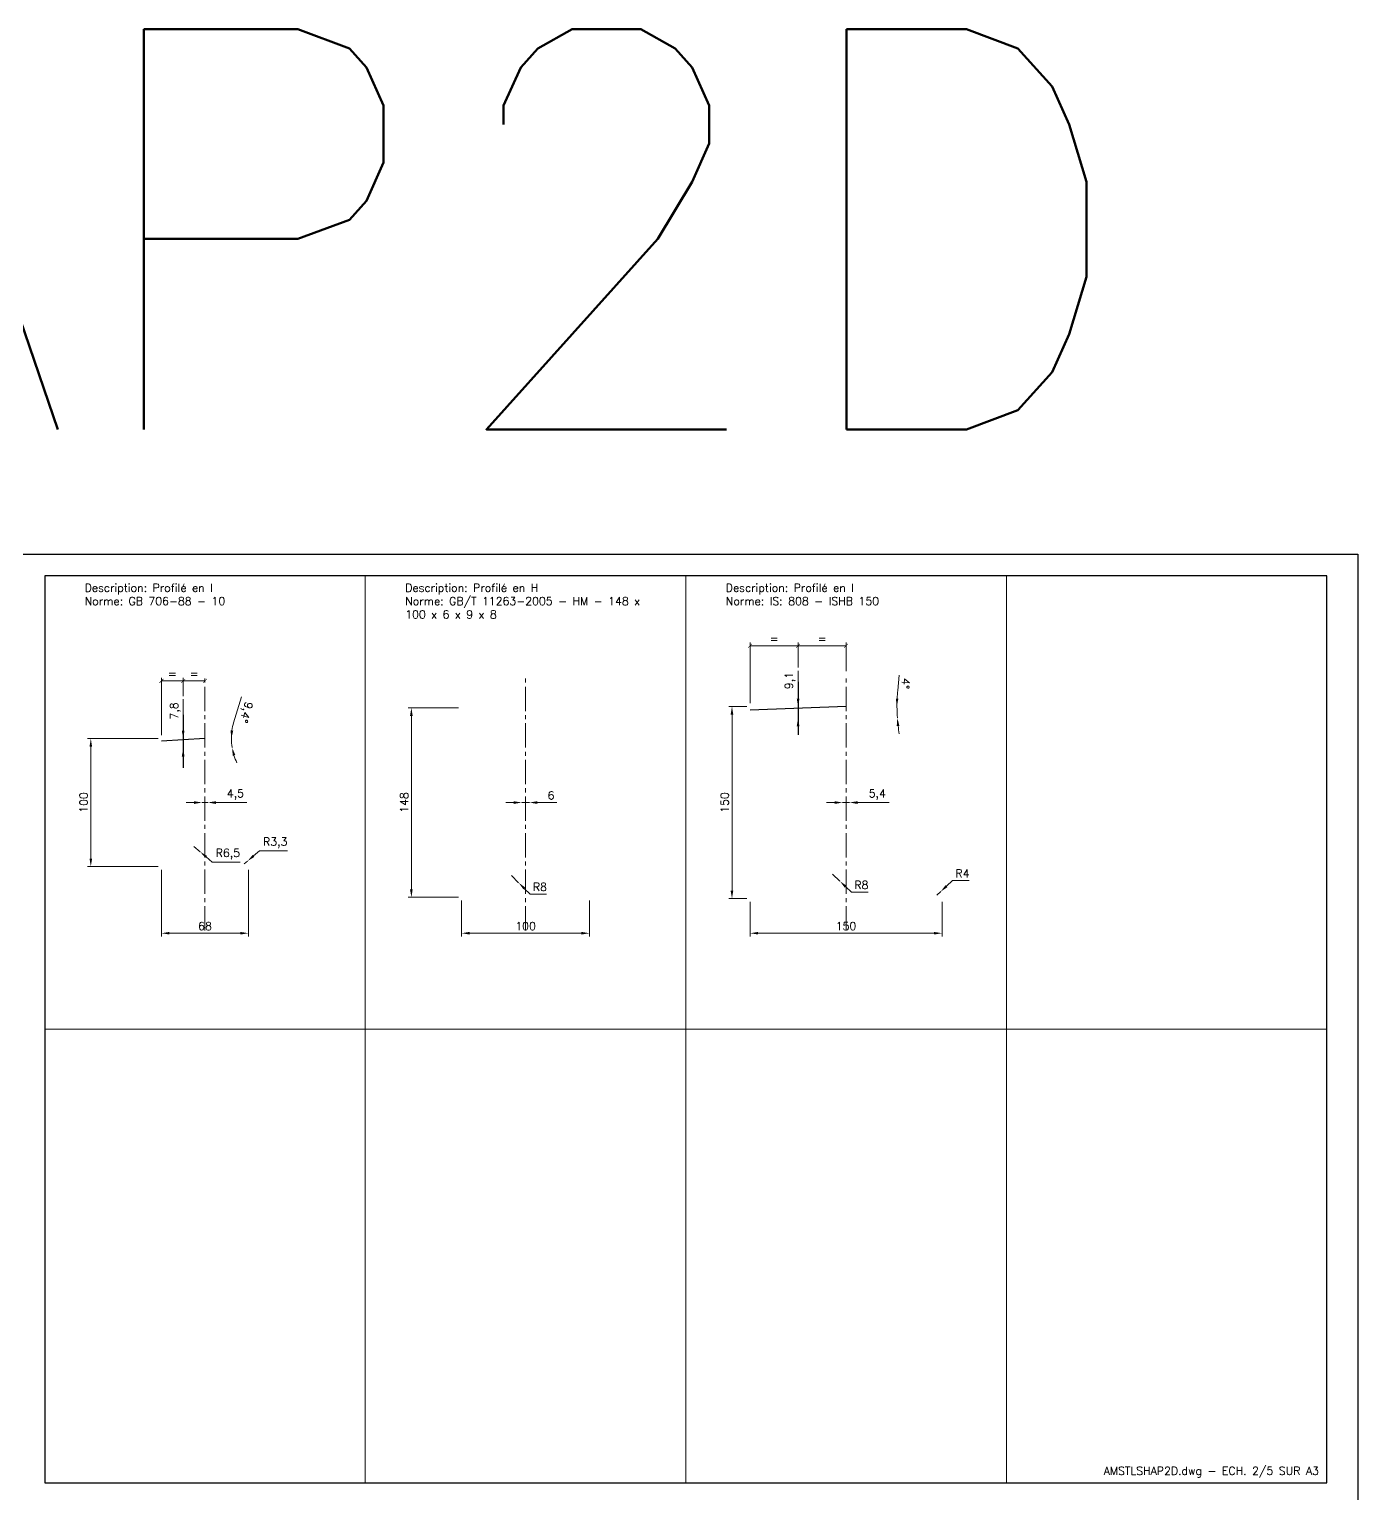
# Model space of a CAD drawing. Header units: millimetres. Extents: x -208 to 15225, y -440 to 4613.
# Drawn here: x 2112 to 3150, y 2236 to 3380 of the extents above; entities that cross this region are included whole.
import ezdxf
from ezdxf.enums import TextEntityAlignment as Align

# ---------------------------------------------------------------- set-up
doc = ezdxf.new("R2010")
doc.units = ezdxf.units.MM
doc.linetypes.add('AXES2', pattern=[28.575, 19.05, -3.175, 3.175, -3.175])
doc.layers.get('Defpoints').update_dxf_attribs({"color": 41})
for name, color, linetype, lineweight in [('AXE', 2, 'AXES2', 18), ('COTE', 1, 'Continuous', 18), ('FIN', 1, 'Continuous', 18), ('TEXTE', 3, 'Continuous', 25)]:
    doc.layers.add(name, color=color, linetype=linetype, lineweight=lineweight)
doc.styles.get("Standard").update_dxf_attribs({"font": 'simplex.shx'})
doc.dimstyles.new('ALSTOM002_5SP', dxfattribs={"dimscale": 2.5, "dimtxt": 2.5, "dimasz": 2.5, "dimexe": 1, "dimexo": 1, "dimgap": 1, "dimtad": 1, "dimdec": 1, "dimtxsty": 'Standard', "dimcen": 2.5, "dimclrd": 1, "dimclre": 1, "dimclrt": 3, "dimadec": 1, "dimazin": 2, "dimtm": 1e-09, "dimtfac": 1, "dimtdec": 1, "dimtmove": 0, "dimatfit": 0, "dimfxl": 1, "dimtolj": 1, "dimtzin": 0, "dimlwd": 18, "dimlwe": 18, "dimarcsym": 1})

# ---------------------------------------------------------------- blocks, each defined once
blk = doc.blocks.new('A3LASER')
at = {"color": 1}
for points in [[(-420, 0), (-420, 297), (0, 297), (0, 0)], [(-410.38, 6.8), (-9.62, 6.8), (-9.62, 290.2), (-410.38, 290.2)]]:
    blk.add_lwpolyline(points, close=True, dxfattribs=at)
blk = doc.blocks.new('*D263')
at = {"layer": 'COTE', "color": 1, "lineweight": 18, "transparency": 16777216}
for p, q in [((2212.8, 2825.9), (2157.6, 2825.9)), ((2160.1, 2732.1), (2160.1, 2819.6)), ((2212.8, 2725.9), (2157.6, 2725.9))]:
    blk.add_line(p, q, dxfattribs=at)
at = {"layer": 'COTE', "color": 1, "transparency": 16777216}
for points in [[(2159.1, 2819.6), (2161.1, 2819.6), (2160.1, 2825.9)], [(2159.1, 2732.1), (2161.1, 2732.1), (2160.1, 2725.9)]]:
    blk.add_solid(points, dxfattribs=at)
at = {"layer": 'Defpoints', "color": 0, "transparency": 16777216}
for p in [(2160.1, 2825.9), (2215.3, 2825.9), (2215.3, 2725.9)]:
    blk.add_point(p, dxfattribs=at)
at = {"layer": 'COTE', "color": 3, "transparency": 16777216, "insert": (2154.5, 2775.9), "char_height": 6.25, "attachment_point": 5, "rotation": 90}
blk.add_mtext('\\A1;100', dxfattribs=at)
blk = doc.blocks.new('*D264')
at = {"layer": 'COTE', "color": 1, "lineweight": 18, "transparency": 16777216}
for p, q in [((2215.3, 2723.4), (2215.3, 2671.3)), ((2283.3, 2723.4), (2283.3, 2671.3)), ((2221.5, 2673.8), (2277, 2673.8))]:
    blk.add_line(p, q, dxfattribs=at)
at = {"layer": 'COTE', "color": 1, "transparency": 16777216}
for points in [[(2221.5, 2674.8), (2221.5, 2672.8), (2215.3, 2673.8)], [(2277, 2674.8), (2277, 2672.8), (2283.3, 2673.8)]]:
    blk.add_solid(points, dxfattribs=at)
at = {"layer": 'Defpoints', "color": 0, "transparency": 16777216}
for p in [(2215.3, 2725.9), (2283.3, 2725.9), (2283.3, 2673.8)]:
    blk.add_point(p, dxfattribs=at)
at = {"layer": 'COTE', "color": 3, "transparency": 16777216, "insert": (2249.3, 2679.4), "char_height": 6.25, "attachment_point": 5}
blk.add_mtext('\\A1;68', dxfattribs=at)
blk = doc.blocks.new('*D265')
at = {"layer": 'COTE', "color": 1, "lineweight": 18, "transparency": 16777216}
for p, q in [((2240.8, 2775.9), (2234.5, 2775.9)), ((2247, 2775.9), (2251.5, 2775.9)), ((2257.8, 2775.9), (2282.1, 2775.9))]:
    blk.add_line(p, q, dxfattribs=at)
at = {"layer": 'COTE', "color": 1, "transparency": 16777216}
for points in [[(2240.8, 2776.9), (2240.8, 2774.8), (2247, 2775.9)], [(2257.8, 2776.9), (2257.8, 2774.8), (2251.5, 2775.9)]]:
    blk.add_solid(points, dxfattribs=at)
at = {"layer": 'Defpoints', "color": 0, "transparency": 16777216}
for p in [(2247, 2775.9), (2251.5, 2775.9), (2251.5, 2775.9)]:
    blk.add_point(p, dxfattribs=at)
at = {"layer": 'COTE', "color": 3, "transparency": 16777216, "insert": (2273.1, 2782.1), "char_height": 6.25, "attachment_point": 5}
blk.add_mtext('\\A1;4,5', dxfattribs=at)
blk = doc.blocks.new('*D266')
at = {"layer": 'COTE', "color": 1, "lineweight": 18, "transparency": 16777216}
blk.add_line((2271.7, 2838.2), (2277.8, 2858.4), dxfattribs=at)
for start, end in [(163.3867, 180), (163.4304, 171.7152), (180, 189.4252), (197.7099, 205.9947)]:
    blk.add_arc((2313.2, 2825.9), 43.3, start, end, dxfattribs=at)
at = {"layer": 'COTE', "color": 1, "transparency": 16777216}
for points in [[(2271.4, 2832), (2269.3, 2832.2), (2269.9, 2825.9)], [(2271, 2812.5), (2273, 2813), (2270.5, 2818.8)]]:
    blk.add_solid(points, dxfattribs=at)
at = {"layer": 'Defpoints', "color": 0, "transparency": 16777216}
for p in [(2215.3, 2825.9), (2283.3, 2825.9), (2257, 2816.5), (2270.2, 2821.1), (2280.5, 2820.5)]:
    blk.add_point(p, dxfattribs=at)
at = {"layer": 'COTE', "color": 3, "transparency": 16777216, "insert": (2280.7, 2846.6), "char_height": 6.25, "attachment_point": 5, "rotation": 253.3867}
blk.add_mtext('\\A1;9,4°', dxfattribs=at)
blk = doc.blocks.new('*D267')
at = {"layer": 'COTE', "color": 1, "lineweight": 18, "transparency": 16777216}
for p, q in [((2232.3, 2832.1), (2232.3, 2856.5)), ((2232.3, 2818.1), (2232.3, 2825.9)), ((2232.3, 2811.8), (2232.3, 2805.6))]:
    blk.add_line(p, q, dxfattribs=at)
at = {"layer": 'COTE', "color": 1, "transparency": 16777216}
for points in [[(2231.2, 2832.1), (2233.3, 2832.1), (2232.3, 2825.9)], [(2231.2, 2811.8), (2233.3, 2811.8), (2232.3, 2818.1)]]:
    blk.add_solid(points, dxfattribs=at)
at = {"layer": 'Defpoints', "color": 0, "transparency": 16777216}
for p in [(2232.3, 2825.9), (2232.3, 2825.9), (2232.3, 2818.1)]:
    blk.add_point(p, dxfattribs=at)
at = {"layer": 'COTE', "color": 3, "transparency": 16777216, "insert": (2226.1, 2847.4), "char_height": 6.25, "attachment_point": 5, "rotation": 90}
blk.add_mtext('\\A1;7,8', dxfattribs=at)
blk = doc.blocks.new('_ArchTick')
at = {"color": 0, "linetype": 'ByBlock', "const_width": 0.15}
blk.add_lwpolyline([(-0.5, -0.5), (0.5, 0.5)], dxfattribs=at)
blk = doc.blocks.new('*D268')
at = {"layer": 'COTE', "color": 1, "lineweight": 18, "transparency": 16777216}
for p, q in [((2215.3, 2828.4), (2215.3, 2873.4)), ((2232.3, 2859), (2232.3, 2873.4)), ((2232.3, 2870.9), (2215.3, 2870.9))]:
    blk.add_line(p, q, dxfattribs=at)
at = {"layer": 'Defpoints', "color": 0, "transparency": 16777216}
for p in [(2215.3, 2870.9), (2232.3, 2856.5), (2215.3, 2825.9)]:
    blk.add_point(p, dxfattribs=at)
at = {"layer": 'COTE', "color": 1, "lineweight": 18, "transparency": 16777216, "xscale": 3.125, "yscale": 3.125, "zscale": 3.125, "rotation": 180}
blk.add_blockref('_ArchTick', (2215.3, 2870.9), dxfattribs=at)
at = {"layer": 'COTE', "color": 1, "lineweight": 18, "transparency": 16777216, "xscale": 3.125, "yscale": 3.125, "zscale": 3.125}
blk.add_blockref('_ArchTick', (2232.3, 2870.9), dxfattribs=at)
at = {"layer": 'COTE', "color": 3, "transparency": 16777216, "insert": (2223.8, 2876.5), "char_height": 6.25, "attachment_point": 5}
blk.add_mtext('\\A1;=', dxfattribs=at)
blk = doc.blocks.new('*D269')
at = {"layer": 'COTE', "color": 1, "lineweight": 18, "transparency": 16777216}
for p, q in [((2232.3, 2859), (2232.3, 2873.4)), ((2232.3, 2870.9), (2249.3, 2870.9))]:
    blk.add_line(p, q, dxfattribs=at)
at = {"layer": 'Defpoints', "color": 0, "transparency": 16777216}
for p in [(2249.3, 2870.9), (2249.3, 2870.9), (2232.3, 2856.5)]:
    blk.add_point(p, dxfattribs=at)
at = {"layer": 'COTE', "color": 1, "lineweight": 18, "transparency": 16777216, "xscale": 3.125, "yscale": 3.125, "zscale": 3.125, "rotation": 180}
blk.add_blockref('_ArchTick', (2232.3, 2870.9), dxfattribs=at)
at = {"layer": 'COTE', "color": 1, "lineweight": 18, "transparency": 16777216, "xscale": 3.125, "yscale": 3.125, "zscale": 3.125}
blk.add_blockref('_ArchTick', (2249.3, 2870.9), dxfattribs=at)
at = {"layer": 'COTE', "color": 3, "transparency": 16777216, "insert": (2240.8, 2876.5), "char_height": 6.25, "attachment_point": 5}
blk.add_mtext('\\A1;=', dxfattribs=at)
blk = doc.blocks.new('*D270')
at = {"layer": 'COTE', "color": 1, "lineweight": 18, "transparency": 16777216}
for p, q in [((2287.2, 2734.2), (2292, 2738.2)), ((2292, 2738.2), (2313.8, 2738.2)), ((2280, 2728), (2282.5, 2730.1))]:
    blk.add_line(p, q, dxfattribs=at)
at = {"layer": 'COTE', "color": 1, "transparency": 16777216}
blk.add_solid([(2286.6, 2735), (2287.9, 2733.4), (2282.5, 2730.1)], dxfattribs=at)
at = {"layer": 'Defpoints', "color": 0, "transparency": 16777216}
for p in [(2280, 2728), (2282.5, 2730.1)]:
    blk.add_point(p, dxfattribs=at)
at = {"layer": 'COTE', "color": 3, "transparency": 16777216, "insert": (2304.2, 2744.4), "char_height": 6.25, "attachment_point": 5}
blk.add_mtext('\\A1;R3,3', dxfattribs=at)
blk = doc.blocks.new('*D271')
at = {"layer": 'COTE', "color": 1, "lineweight": 18, "transparency": 16777216}
for p, q in [((2447.3, 2849.9), (2408.1, 2849.9)), ((2410.6, 2708.1), (2410.6, 2843.6)), ((2447.3, 2701.9), (2408.1, 2701.9))]:
    blk.add_line(p, q, dxfattribs=at)
at = {"layer": 'COTE', "color": 1, "transparency": 16777216}
for points in [[(2409.5, 2843.6), (2411.6, 2843.6), (2410.6, 2849.9)], [(2409.5, 2708.1), (2411.6, 2708.1), (2410.6, 2701.9)]]:
    blk.add_solid(points, dxfattribs=at)
at = {"layer": 'Defpoints', "color": 0, "transparency": 16777216}
for p in [(2410.6, 2849.9), (2449.8, 2849.9), (2449.8, 2701.9)]:
    blk.add_point(p, dxfattribs=at)
at = {"layer": 'COTE', "color": 3, "transparency": 16777216, "insert": (2405, 2775.9), "char_height": 6.25, "attachment_point": 5, "rotation": 90}
blk.add_mtext('\\A1;148', dxfattribs=at)
blk = doc.blocks.new('*D272')
at = {"layer": 'COTE', "color": 1, "lineweight": 18, "transparency": 16777216}
for p, q in [((2449.8, 2699.4), (2449.8, 2671.3)), ((2549.8, 2699.4), (2549.8, 2671.3)), ((2456, 2673.8), (2543.5, 2673.8))]:
    blk.add_line(p, q, dxfattribs=at)
at = {"layer": 'COTE', "color": 1, "transparency": 16777216}
for points in [[(2456, 2674.8), (2456, 2672.8), (2449.8, 2673.8)], [(2543.5, 2674.8), (2543.5, 2672.8), (2549.8, 2673.8)]]:
    blk.add_solid(points, dxfattribs=at)
at = {"layer": 'Defpoints', "color": 0, "transparency": 16777216}
for p in [(2449.8, 2701.9), (2549.8, 2701.9), (2549.8, 2673.8)]:
    blk.add_point(p, dxfattribs=at)
at = {"layer": 'COTE', "color": 3, "transparency": 16777216, "insert": (2499.8, 2679.4), "char_height": 6.25, "attachment_point": 5}
blk.add_mtext('\\A1;100', dxfattribs=at)
blk = doc.blocks.new('*D273')
at = {"layer": 'COTE', "color": 1, "lineweight": 18, "transparency": 16777216}
for p, q in [((2490.5, 2775.9), (2484.3, 2775.9)), ((2496.8, 2775.9), (2502.8, 2775.9)), ((2509, 2775.9), (2524.1, 2775.9))]:
    blk.add_line(p, q, dxfattribs=at)
at = {"layer": 'COTE', "color": 1, "transparency": 16777216}
for points in [[(2490.5, 2776.9), (2490.5, 2774.8), (2496.8, 2775.9)], [(2509, 2776.9), (2509, 2774.8), (2502.8, 2775.9)]]:
    blk.add_solid(points, dxfattribs=at)
at = {"layer": 'Defpoints', "color": 0, "transparency": 16777216}
for p in [(2496.8, 2775.9), (2502.8, 2775.9), (2502.8, 2775.9)]:
    blk.add_point(p, dxfattribs=at)
at = {"layer": 'COTE', "color": 3, "transparency": 16777216, "insert": (2519.7, 2781.5), "char_height": 6.25, "attachment_point": 5}
blk.add_mtext('\\A1;6', dxfattribs=at)
blk = doc.blocks.new('*D274')
at = {"layer": 'COTE', "color": 1, "lineweight": 18, "transparency": 16777216}
for p, q in [((2488.8, 2718.9), (2494.4, 2713.2)), ((2498.8, 2708.8), (2503.3, 2704.4)), ((2503.3, 2704.4), (2516.2, 2704.4))]:
    blk.add_line(p, q, dxfattribs=at)
at = {"layer": 'COTE', "color": 1, "transparency": 16777216}
blk.add_solid([(2499.6, 2709.5), (2498.1, 2708.1), (2494.4, 2713.2)], dxfattribs=at)
at = {"layer": 'Defpoints', "color": 0, "transparency": 16777216}
for p in [(2488.8, 2718.9), (2494.4, 2713.2)]:
    blk.add_point(p, dxfattribs=at)
at = {"layer": 'COTE', "color": 3, "transparency": 16777216, "insert": (2511, 2710), "char_height": 6.25, "attachment_point": 5}
blk.add_mtext('\\A1;R8', dxfattribs=at)
blk = doc.blocks.new('*D275')
at = {"layer": 'COTE', "color": 1, "lineweight": 18, "transparency": 16777216}
for p, q in [((2240.5, 2741.6), (2245.5, 2737.4)), ((2250.3, 2733.4), (2255, 2729.3)), ((2255, 2729.3), (2276.9, 2729.3))]:
    blk.add_line(p, q, dxfattribs=at)
at = {"layer": 'COTE', "color": 1, "transparency": 16777216}
blk.add_solid([(2250.9, 2734.2), (2249.6, 2732.6), (2245.5, 2737.4)], dxfattribs=at)
at = {"layer": 'Defpoints', "color": 0, "transparency": 16777216}
for p in [(2240.5, 2741.6), (2245.5, 2737.4)]:
    blk.add_point(p, dxfattribs=at)
at = {"layer": 'COTE', "color": 3, "transparency": 16777216, "insert": (2267.2, 2735.6), "char_height": 6.25, "attachment_point": 5}
blk.add_mtext('\\A1;R6,5', dxfattribs=at)
blk = doc.blocks.new('*D278')
at = {"layer": 'COTE', "color": 1, "lineweight": 18, "transparency": 16777216}
for p, q in [((2672.7, 2850.9), (2658.6, 2850.9)), ((2661.1, 2707.1), (2661.1, 2844.6)), ((2672.7, 2700.9), (2658.6, 2700.9))]:
    blk.add_line(p, q, dxfattribs=at)
at = {"layer": 'COTE', "color": 1, "transparency": 16777216}
for points in [[(2660, 2844.6), (2662.1, 2844.6), (2661.1, 2850.9)], [(2660, 2707.1), (2662.1, 2707.1), (2661.1, 2700.9)]]:
    blk.add_solid(points, dxfattribs=at)
at = {"layer": 'Defpoints', "color": 0, "transparency": 16777216}
for p in [(2661.1, 2850.9), (2675.2, 2850.9), (2675.2, 2700.9)]:
    blk.add_point(p, dxfattribs=at)
at = {"layer": 'COTE', "color": 3, "transparency": 16777216, "insert": (2655.4, 2775.9), "char_height": 6.25, "attachment_point": 5, "rotation": 90}
blk.add_mtext('\\A1;150', dxfattribs=at)
blk = doc.blocks.new('*D279')
at = {"layer": 'COTE', "color": 1, "lineweight": 18, "transparency": 16777216}
for p, q in [((2675.2, 2698.4), (2675.2, 2671.3)), ((2825.2, 2698.4), (2825.2, 2671.3)), ((2681.5, 2673.8), (2819, 2673.8))]:
    blk.add_line(p, q, dxfattribs=at)
at = {"layer": 'COTE', "color": 1, "transparency": 16777216}
for points in [[(2681.5, 2674.8), (2681.5, 2672.8), (2675.2, 2673.8)], [(2819, 2674.8), (2819, 2672.8), (2825.2, 2673.8)]]:
    blk.add_solid(points, dxfattribs=at)
at = {"layer": 'Defpoints', "color": 0, "transparency": 16777216}
for p in [(2675.2, 2700.9), (2825.2, 2700.9), (2825.2, 2673.8)]:
    blk.add_point(p, dxfattribs=at)
at = {"layer": 'COTE', "color": 3, "transparency": 16777216, "insert": (2750.2, 2679.4), "char_height": 6.25, "attachment_point": 5}
blk.add_mtext('\\A1;150', dxfattribs=at)
blk = doc.blocks.new('*D280')
at = {"layer": 'COTE', "color": 1, "lineweight": 18, "transparency": 16777216}
for p, q in [((2741.3, 2775.9), (2735, 2775.9)), ((2747.5, 2775.9), (2752.9, 2775.9)), ((2759.2, 2775.9), (2783.8, 2775.9))]:
    blk.add_line(p, q, dxfattribs=at)
at = {"layer": 'COTE', "color": 1, "transparency": 16777216}
for points in [[(2741.3, 2776.9), (2741.3, 2774.8), (2747.5, 2775.9)], [(2759.2, 2776.9), (2759.2, 2774.8), (2752.9, 2775.9)]]:
    blk.add_solid(points, dxfattribs=at)
at = {"layer": 'Defpoints', "color": 0, "transparency": 16777216}
for p in [(2747.5, 2775.9), (2752.9, 2775.9), (2752.9, 2775.9)]:
    blk.add_point(p, dxfattribs=at)
at = {"layer": 'COTE', "color": 3, "transparency": 16777216, "insert": (2774.6, 2782.1), "char_height": 6.25, "attachment_point": 5}
blk.add_mtext('\\A1;5,4', dxfattribs=at)
blk = doc.blocks.new('*D281')
at = {"layer": 'COTE', "color": 1, "lineweight": 18, "transparency": 16777216}
blk.add_line((2790.6, 2863.4), (2791.7, 2875.4), dxfattribs=at)
for start, end in [(174.3959, 180), (174.3975, 177.1988), (180, 184), (186.8012, 189.6025)]:
    blk.add_arc((2917.8, 2850.9), 127.8, start, end, dxfattribs=at)
at = {"layer": 'COTE', "color": 1, "transparency": 16777216}
for points in [[(2791.1, 2857.1), (2789.1, 2857.1), (2789.9, 2850.9)], [(2789.8, 2835.6), (2791.9, 2835.8), (2790.3, 2842)]]:
    blk.add_solid(points, dxfattribs=at)
at = {"layer": 'Defpoints', "color": 0, "transparency": 16777216}
for p in [(2675.2, 2850.9), (2825.2, 2850.9), (2760.4, 2839.9), (2790.1, 2844.9), (2821.5, 2844.1)]:
    blk.add_point(p, dxfattribs=at)
at = {"layer": 'COTE', "color": 3, "transparency": 16777216, "insert": (2796.7, 2868.9), "char_height": 6.25, "attachment_point": 5, "rotation": 264.3959}
blk.add_mtext('\\A1;4°', dxfattribs=at)
blk = doc.blocks.new('*D282')
at = {"layer": 'COTE', "color": 1, "lineweight": 18, "transparency": 16777216}
for p, q in [((2712.7, 2857.1), (2712.7, 2878.8)), ((2712.7, 2841.8), (2712.7, 2850.9)), ((2712.7, 2835.5), (2712.7, 2829.3))]:
    blk.add_line(p, q, dxfattribs=at)
at = {"layer": 'COTE', "color": 1, "transparency": 16777216}
for points in [[(2711.7, 2857.1), (2713.8, 2857.1), (2712.7, 2850.9)], [(2711.7, 2835.5), (2713.8, 2835.5), (2712.7, 2841.8)]]:
    blk.add_solid(points, dxfattribs=at)
at = {"layer": 'Defpoints', "color": 0, "transparency": 16777216}
for p in [(2712.7, 2850.9), (2712.7, 2850.9), (2712.7, 2841.8)]:
    blk.add_point(p, dxfattribs=at)
at = {"layer": 'COTE', "color": 3, "transparency": 16777216, "insert": (2706.5, 2871.1), "char_height": 6.25, "attachment_point": 5, "rotation": 90}
blk.add_mtext('\\A1;9,1', dxfattribs=at)
blk = doc.blocks.new('*D283')
at = {"layer": 'COTE', "color": 1, "lineweight": 18, "transparency": 16777216}
for p, q in [((2675.2, 2853.4), (2675.2, 2900.8)), ((2712.7, 2898.3), (2675.2, 2898.3)), ((2712.7, 2881.3), (2712.7, 2900.8))]:
    blk.add_line(p, q, dxfattribs=at)
at = {"layer": 'Defpoints', "color": 0, "transparency": 16777216}
for p in [(2675.2, 2898.3), (2712.7, 2878.8), (2675.2, 2850.9)]:
    blk.add_point(p, dxfattribs=at)
at = {"layer": 'COTE', "color": 1, "lineweight": 18, "transparency": 16777216, "xscale": 3.125, "yscale": 3.125, "zscale": 3.125, "rotation": 180}
blk.add_blockref('_ArchTick', (2675.2, 2898.3), dxfattribs=at)
at = {"layer": 'COTE', "color": 1, "lineweight": 18, "transparency": 16777216, "xscale": 3.125, "yscale": 3.125, "zscale": 3.125}
blk.add_blockref('_ArchTick', (2712.7, 2898.3), dxfattribs=at)
at = {"layer": 'COTE', "color": 3, "transparency": 16777216, "insert": (2694, 2903.9), "char_height": 6.25, "attachment_point": 5}
blk.add_mtext('\\A1;=', dxfattribs=at)
blk = doc.blocks.new('*D284')
at = {"layer": 'COTE', "color": 1, "lineweight": 18, "transparency": 16777216}
for p, q in [((2712.7, 2881.3), (2712.7, 2900.8)), ((2712.7, 2898.3), (2750.2, 2898.3)), ((2750.2, 2878.4), (2750.2, 2900.8))]:
    blk.add_line(p, q, dxfattribs=at)
at = {"layer": 'Defpoints', "color": 0, "transparency": 16777216}
for p in [(2750.2, 2898.3), (2712.7, 2878.8), (2750.2, 2875.9)]:
    blk.add_point(p, dxfattribs=at)
at = {"layer": 'COTE', "color": 1, "lineweight": 18, "transparency": 16777216, "xscale": 3.125, "yscale": 3.125, "zscale": 3.125, "rotation": 180}
blk.add_blockref('_ArchTick', (2712.7, 2898.3), dxfattribs=at)
at = {"layer": 'COTE', "color": 1, "lineweight": 18, "transparency": 16777216, "xscale": 3.125, "yscale": 3.125, "zscale": 3.125}
blk.add_blockref('_ArchTick', (2750.2, 2898.3), dxfattribs=at)
at = {"layer": 'COTE', "color": 3, "transparency": 16777216, "insert": (2731.5, 2903.9), "char_height": 6.25, "attachment_point": 5}
blk.add_mtext('\\A1;=', dxfattribs=at)
blk = doc.blocks.new('*D276')
at = {"layer": 'COTE', "color": 1, "lineweight": 18, "transparency": 16777216}
for p, q in [((2828.7, 2710.6), (2833.3, 2714.9)), ((2833.3, 2714.9), (2846.5, 2714.9)), ((2821.2, 2703.6), (2824.2, 2706.3))]:
    blk.add_line(p, q, dxfattribs=at)
at = {"layer": 'COTE', "color": 1, "transparency": 16777216}
blk.add_solid([(2828, 2711.4), (2829.4, 2709.8), (2824.2, 2706.3)], dxfattribs=at)
at = {"layer": 'Defpoints', "color": 0, "transparency": 16777216}
for p in [(2821.2, 2703.6), (2824.2, 2706.3)]:
    blk.add_point(p, dxfattribs=at)
at = {"layer": 'COTE', "color": 3, "transparency": 16777216, "insert": (2841.2, 2720.5), "char_height": 6.25, "attachment_point": 5}
blk.add_mtext('\\A1;R4', dxfattribs=at)
blk = doc.blocks.new('*D277')
at = {"layer": 'COTE', "color": 1, "lineweight": 18, "transparency": 16777216}
for p, q in [((2739.5, 2719.9), (2745.4, 2714.4)), ((2750, 2710.1), (2754.5, 2705.9)), ((2754.5, 2705.9), (2767.4, 2705.9))]:
    blk.add_line(p, q, dxfattribs=at)
at = {"layer": 'COTE', "color": 1, "transparency": 16777216}
blk.add_solid([(2750.7, 2710.9), (2749.2, 2709.4), (2745.4, 2714.4)], dxfattribs=at)
at = {"layer": 'Defpoints', "color": 0, "transparency": 16777216}
for p in [(2739.5, 2719.9), (2745.4, 2714.4)]:
    blk.add_point(p, dxfattribs=at)
at = {"layer": 'COTE', "color": 3, "transparency": 16777216, "insert": (2762.2, 2711.5), "char_height": 6.25, "attachment_point": 5}
blk.add_mtext('\\A1;R8', dxfattribs=at)

msp = doc.modelspace()

# ---------------------------------------------------------------- linework, layer by layer
at = {"layer": 'AXE'}
for p, q in [((2249.284, 2675.873), (2249.284, 2875.873)), ((2499.761, 2675.873), (2499.761, 2875.873)), ((2750.239, 2675.873), (2750.239, 2875.873))]:
    msp.add_line(p, q, dxfattribs=at)
at = {"layer": 'Defpoints'}
for p, q in [((2712.739, 2870.126), (2712.739, 2828.878)), ((2750.239, 2850.873), (2675.239, 2848.131)), ((2232.284, 2844.296), (2232.284, 2803.049)), ((2249.284, 2825.873), (2215.284, 2823.706))]:
    msp.add_line(p, q, dxfattribs=at)
at = {"layer": 'FIN'}
for p, q in [((2374.523, 2952.996), (2374.523, 2244.504)), ((2625, 2952.996), (2625, 2244.504)), ((2875.477, 2952.996), (2875.477, 2244.504)), ((2124.046, 2598.75), (3125.954, 2598.75))]:
    msp.add_line(p, q, dxfattribs=at)

# ---------------------------------------------------------------- block references
at = {"xscale": 2.5, "yscale": 2.5, "zscale": 2.5}
msp.add_blockref('A3LASER', (3150, 2227.5), dxfattribs=at)

# ---------------------------------------------------------------- texts
at = {"layer": 'TEXTE'}
msp.add_text('AMSTLSHAP2D', height=312.5, dxfattribs=at).set_placement((71.942, 3067.371))
msp.add_text('AMSTLSHAP2D.dwg - ECH. 2/5 SUR A3', height=6.25, dxfattribs=at).set_placement((3119.704, 2250.754), align=Align.RIGHT)
at = {"layer": 'TEXTE', "char_height": 6.25, "width": 215.81551, "attachment_point": 1}
for s, insert in [('Description: Profilé en I\\PNorme: GB 706-88 - 10', (2155.296, 2946.746)), ('Description: Profilé en H\\PNorme: GB/T 11263-2005 - HM - 148 x 100 x 6 x 9 x 8', (2405.773, 2946.746)), ('Description: Profilé en I\\PNorme: IS: 808 - ISHB 150', (2656.25, 2946.746))]:
    msp.add_mtext(s, dxfattribs=dict(at, insert=insert))

# ---------------------------------------------------------------- dimensions: what is measured, and where the dimension line sits
at = {"layer": 'COTE'}
for base, p1, p2, picture, middle in [((2675.239, 2898.27), (2712.739, 2878.79), (2675.239, 2850.873), '*D283', (2693.989, 2898.27)), ((2750.239, 2898.27), (2712.739, 2878.79), (2750.239, 2875.873), '*D284', (2731.489, 2898.27)), ((2215.284, 2870.923), (2232.284, 2856.468), (2215.284, 2825.873), '*D268', (2223.784, 2870.923)), ((2249.284, 2870.923), (2232.284, 2856.468), (2249.284, 2870.923), '*D269', (2240.784, 2870.923))]:
    dim = msp.add_linear_dim(base=base, p1=p1, p2=p2, text='=', dimstyle='ALSTOM002_5SP', override={"dimasz": 1.25, "dimblk1": 'ArchTick', "dimblk2": 'ArchTick', "dimsah": 1}, dxfattribs=at)
    dim.commit()
    dim.dimension.update_dxf_attribs({"geometry": picture, "text_midpoint": middle, "dimtype": 160})
for base, line1, line2, picture, middle in [((2790.084, 2844.925), ((2675.239, 2850.873), (2825.239, 2850.873)), ((2821.518, 2844.141), (2760.38, 2839.866)), '*D281', (2796.748, 2868.851)), ((2270.191, 2821.138), ((2215.284, 2825.873), (2283.284, 2825.873)), ((2280.525, 2820.45), (2256.97, 2816.54)), '*D266', (2280.71, 2846.559))]:
    dim = msp.add_angular_dim_2l(base=base, line1=line1, line2=line2, dimstyle='ALSTOM002_5SP', dxfattribs=at)
    dim.commit()
    dim.dimension.update_dxf_attribs({"geometry": picture, "text_midpoint": middle})
for base, p1, p2, picture, middle in [((2712.739, 2850.873), (2712.739, 2841.779), (2712.739, 2850.873), '*D282', (2706.518, 2871.081)), ((2232.284, 2825.873), (2232.284, 2818.086), (2232.284, 2825.873), '*D267', (2226.064, 2847.421)), ((2410.579, 2849.873), (2449.761, 2701.873), (2449.761, 2849.873), '*D271', (2404.954, 2775.873)), ((2661.056, 2850.873), (2675.239, 2700.873), (2675.239, 2850.873), '*D278', (2655.431, 2775.873)), ((2160.101, 2825.873), (2215.284, 2725.873), (2215.284, 2825.873), '*D263', (2154.476, 2775.873))]:
    dim = msp.add_linear_dim(base=base, p1=p1, p2=p2, angle=90, dimstyle='ALSTOM002_5SP', dxfattribs=at)
    dim.commit()
    dim.dimension.update_dxf_attribs({"geometry": picture, "text_midpoint": middle})
for base, p1, p2, picture, middle in [((2251.534, 2775.873), (2247.034, 2775.873), (2251.534, 2775.873), '*D265', (2273.082, 2782.093)), ((2502.761, 2775.873), (2496.761, 2775.873), (2502.761, 2775.873), '*D273', (2519.696, 2781.498)), ((2752.939, 2775.873), (2747.539, 2775.873), (2752.939, 2775.873), '*D280', (2774.635, 2782.093)), ((2283.284, 2673.792), (2215.284, 2725.873), (2283.284, 2725.873), '*D264', (2249.284, 2679.417)), ((2549.761, 2673.792), (2449.761, 2701.873), (2549.761, 2701.873), '*D272', (2499.761, 2679.417)), ((2825.239, 2673.792), (2675.239, 2700.873), (2825.239, 2700.873), '*D279', (2750.239, 2679.417))]:
    dim = msp.add_linear_dim(base=base, p1=p1, p2=p2, dimstyle='ALSTOM002_5SP', dxfattribs=at)
    dim.commit()
    dim.dimension.update_dxf_attribs({"geometry": picture, "text_midpoint": middle})
for center, mpoint, picture, middle in [((2279.9844, 2728.0405), (2282.4635, 2730.142), '*D270', (2304.1712, 2744.445)), ((2240.534, 2741.618), (2245.493, 2737.415), '*D275', (2267.2, 2735.553)), ((2821.239, 2703.615), (2824.164, 2706.343), '*D276', (2841.163, 2720.493)), ((2488.761, 2718.873), (2494.418, 2713.216), '*D274', (2510.965, 2710.002)), ((2739.539, 2719.861), (2745.389, 2714.405), '*D277', (2762.24, 2711.505))]:
    dim = msp.add_radius_dim(center=center, mpoint=mpoint, dimstyle='ALSTOM002_5SP', override={"dimtoh": 1}, dxfattribs=at)
    dim.commit()
    dim.dimension.update_dxf_attribs({"geometry": picture, "text_midpoint": middle})

doc.saveas('drawing.dxf')
